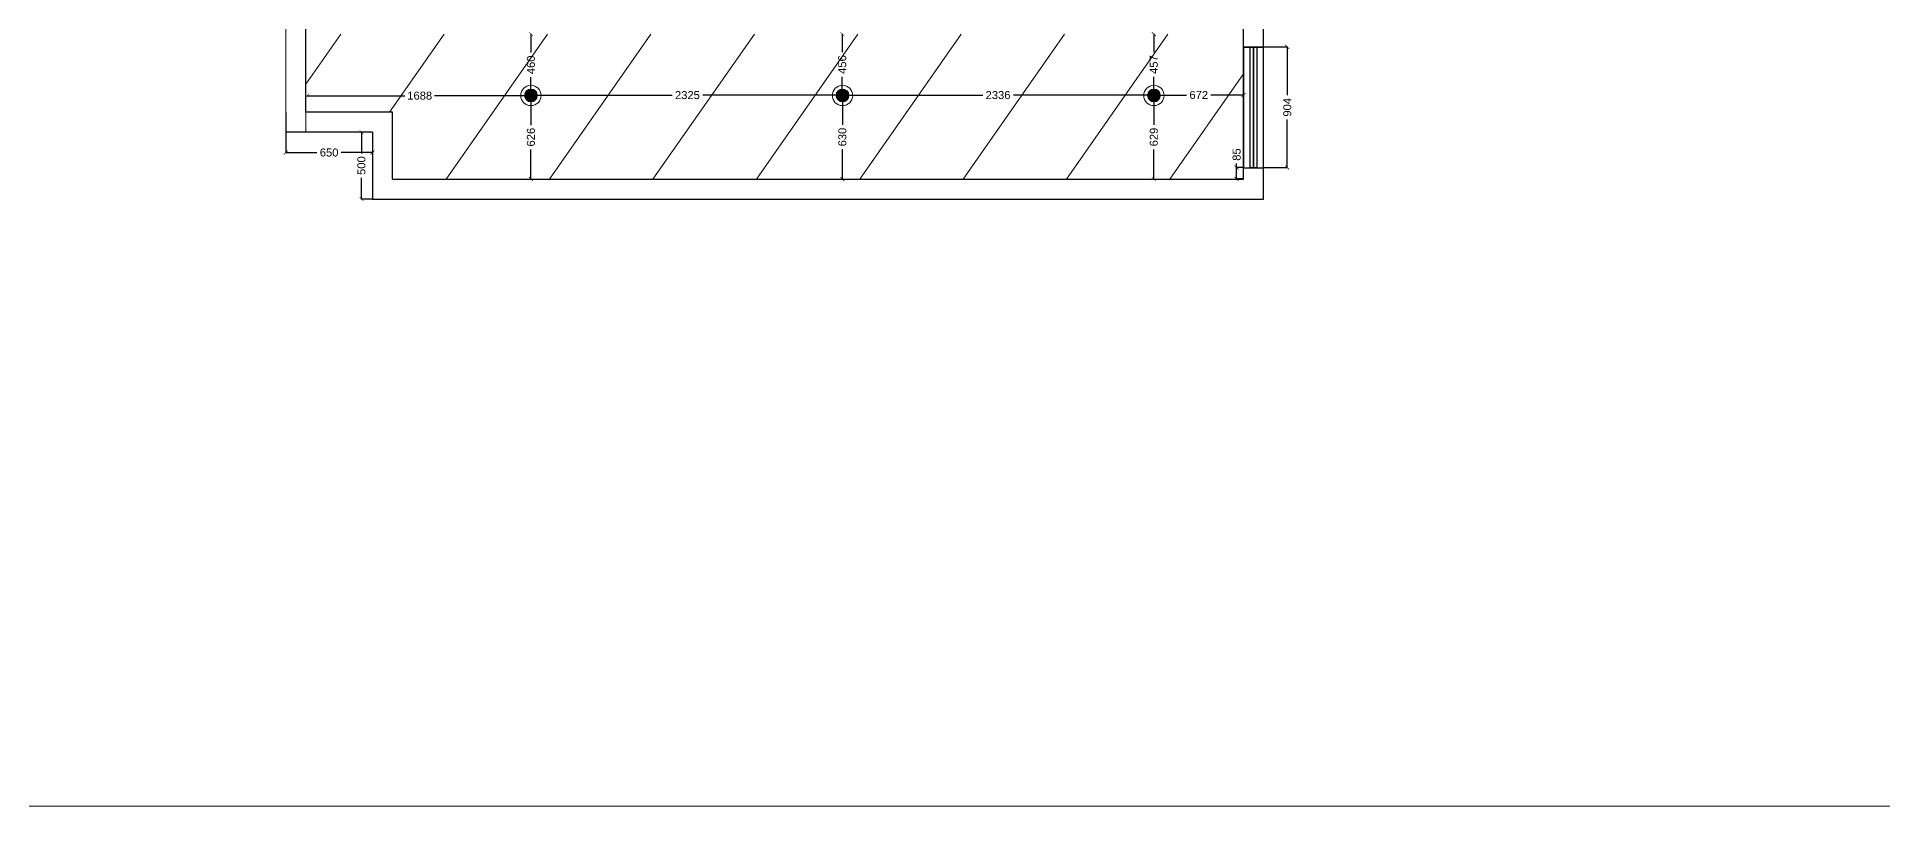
# Model space of a CAD drawing. Header units: millimetres. Extents: x 1464389 to 1998638, y -29162 to 256806.
# Drawn here: x 1757817 to 1771651, y 192286 to 198048 of the extents above; entities that cross this region are included whole.
import ezdxf

# ---------------------------------------------------------------- set-up
doc = ezdxf.new("R2010")
doc.units = ezdxf.units.MM
doc.header["$LTSCALE"] = 15
doc.header["$PDMODE"] = 35
doc.layers.get('0').update_dxf_attribs({"lineweight": 5})
for name, color, linetype in [('0_COVE_loop', 30, 'Continuous'), ('A-WNDW', 4, 'Continuous'), ('GFC Walls', 14, 'Continuous')]:
    doc.layers.add(name, color=color, linetype=linetype)
doc.layers.add('Hatch', color=252, linetype='Continuous', lineweight=15)
doc.styles.add('ARIAL', font='arial.ttf')
doc.dimstyles.new('SC-25', dxfattribs={"dimtxt": 60, "dimasz": 30, "dimexe": 0, "dimexo": 0, "dimgap": 25, "dimtad": 0, "dimdec": 0, "dimzin": 0, "dimdsep": 46, "dimtxsty": 'ARIAL', "dimblk": 'ARCHTICK', "dimcen": 0.09, "dimdle": 3, "dimclrd": 251, "dimclre": 251, "dimclrt": 1, "dimadec": 0, "dimazin": 0, "dimtfac": 1, "dimtdec": 0, "dimtofl": 0, "dimtmove": 0, "dimatfit": 2, "dimfxl": 100, "dimtolj": 1, "dimtzin": 0, "dimarcsym": 0})

# ---------------------------------------------------------------- blocks, each defined once
blk = doc.blocks.new('_ArchTick')
at = {"color": 0, "linetype": 'ByBlock', "const_width": 0.15}
blk.add_lwpolyline([(-0.5, -0.5), (0.5, 0.5)], dxfattribs=at)
blk = doc.blocks.new('*D1300')
at = {"color": 251, "lineweight": -2, "transparency": 16777216}
for p, q in [((1767014, 197973), (1767192, 197973)), ((1767192, 197976), (1767192, 197612)), ((1767192, 197066), (1767192, 197429)), ((1767014, 197069), (1767192, 197069))]:
    blk.add_line(p, q, dxfattribs=at)
at = {"layer": 'Defpoints', "color": 0, "transparency": 16777216}
for p in [(1767014, 197973), (1767192, 197973), (1767014, 197069)]:
    blk.add_point(p, dxfattribs=at)
at = {"color": 251, "lineweight": -2, "transparency": 16777216, "xscale": 30, "yscale": 30, "zscale": 30}
for p, rotation in [((1767192, 197973), 90), ((1767192, 197069), 270)]:
    blk.add_blockref('_ArchTick', p, dxfattribs=dict(at, rotation=rotation))
at = {"color": 1, "transparency": 16777216, "insert": (1767192, 197521), "char_height": 60, "attachment_point": 5, "rotation": 90, "style": 'ARIAL'}
blk.add_mtext('\\A1;904', dxfattribs=at)
blk = doc.blocks.new('*D1301')
at = {"color": 251, "lineweight": -2, "transparency": 16777216}
for p, q in [((1760250, 197337), (1760250, 197175)), ((1760333, 197334), (1760250, 197334)), ((1760250, 196831), (1760250, 196992)), ((1760333, 196834), (1760250, 196834))]:
    blk.add_line(p, q, dxfattribs=at)
at = {"layer": 'Defpoints', "color": 0, "transparency": 16777216}
for p in [(1760250, 197334), (1760333, 197334), (1760333, 196834)]:
    blk.add_point(p, dxfattribs=at)
at = {"color": 251, "lineweight": -2, "transparency": 16777216, "xscale": 30, "yscale": 30, "zscale": 30}
for p, rotation in [((1760250, 197334), 90), ((1760250, 196834), 270)]:
    blk.add_blockref('_ArchTick', p, dxfattribs=dict(at, rotation=rotation))
at = {"color": 1, "transparency": 16777216, "insert": (1760250, 197084), "char_height": 60, "attachment_point": 5, "rotation": 90, "style": 'ARIAL'}
blk.add_mtext('\\A1;500', dxfattribs=at)
blk = doc.blocks.new('*D1302')
at = {"color": 251, "lineweight": -2, "transparency": 16777216}
for p, q in [((1759683, 197334), (1759683, 197182)), ((1760333, 197334), (1760333, 197182)), ((1759680, 197182), (1759916, 197182)), ((1760336, 197182), (1760099, 197182))]:
    blk.add_line(p, q, dxfattribs=at)
at = {"layer": 'Defpoints', "color": 0, "transparency": 16777216}
for p in [(1759683, 197334), (1760333, 197334), (1759683, 197182)]:
    blk.add_point(p, dxfattribs=at)
at = {"color": 251, "lineweight": -2, "transparency": 16777216, "xscale": 30, "yscale": 30, "zscale": 30, "rotation": 180}
blk.add_blockref('_ArchTick', (1759683, 197182), dxfattribs=at)
at = {"color": 251, "lineweight": -2, "transparency": 16777216, "xscale": 30, "yscale": 30, "zscale": 30}
blk.add_blockref('_ArchTick', (1760333, 197182), dxfattribs=at)
at = {"color": 1, "transparency": 16777216, "insert": (1760008, 197182), "char_height": 60, "attachment_point": 5, "style": 'ARIAL'}
blk.add_mtext('\\A1;650', dxfattribs=at)
blk = doc.blocks.new('*D1303')
at = {"color": 251, "lineweight": -2, "transparency": 16777216}
for p, q in [((1766812, 197069), (1766812, 197099)), ((1766864, 197069), (1766812, 197069)), ((1766812, 196981), (1766812, 197069)), ((1766864, 196984), (1766812, 196984))]:
    blk.add_line(p, q, dxfattribs=at)
at = {"layer": 'Defpoints', "color": 0, "transparency": 16777216}
for p in [(1766812, 197069), (1766864, 197069), (1766864, 196984)]:
    blk.add_point(p, dxfattribs=at)
at = {"color": 251, "lineweight": -2, "transparency": 16777216, "xscale": 30, "yscale": 30, "zscale": 30}
for p, rotation in [((1766812, 197069), 90), ((1766812, 196984), 270)]:
    blk.add_blockref('_ArchTick', p, dxfattribs=dict(at, rotation=rotation))
at = {"color": 1, "transparency": 16777216, "insert": (1766812, 197167), "char_height": 60, "attachment_point": 5, "rotation": 90, "style": 'ARIAL'}
blk.add_mtext('\\A1;85', dxfattribs=at)
blk = doc.blocks.new('mot cob 12w')
h = blk.add_hatch(color=219)
h.dxf.hatch_style = 1
h.set_gradient(color1=(100, 33, 101), color2=(248, 215, 49), name='HEMISPHERICAL')
h.paths.add_polyline_path([(-161098, 77016, 1), (-161193, 77016, 1)])
for radius in [76.2, 47.8]:
    blk.add_circle((-161145, 77016), radius)
blk = doc.blocks.new('LIGHTS 12W')
for p in [(1121990, 64728), (1124326, 64728), (1126661, 64728)]:
    blk.add_blockref('mot cob 12w', p)
blk = doc.blocks.new('*D602')
at = {"layer": '0_COVE_loop', "color": 251, "lineweight": -2, "transparency": 16777216}
for p, q in [((966959, -256293), (967695, -256293)), ((968654, -256293), (967918, -256293)), ((968651, -256293), (968651, -256293))]:
    blk.add_line(p, q, dxfattribs=at)
at = {"layer": 'Defpoints', "color": 0, "transparency": 16777216}
for p in [(966962, -256293), (966962, -256293), (968651, -256293)]:
    blk.add_point(p, dxfattribs=at)
at = {"layer": '0_COVE_loop', "color": 251, "lineweight": -2, "transparency": 16777216, "xscale": 30, "yscale": 30, "zscale": 30, "rotation": 180}
blk.add_blockref('_ArchTick', (966962, -256293), dxfattribs=at)
at = {"layer": '0_COVE_loop', "color": 251, "lineweight": -2, "transparency": 16777216, "xscale": 30, "yscale": 30, "zscale": 30}
blk.add_blockref('_ArchTick', (968651, -256293), dxfattribs=at)
at = {"layer": '0_COVE_loop', "color": 1, "transparency": 16777216, "insert": (967806, -256293), "char_height": 60, "attachment_point": 5, "style": 'ARIAL'}
blk.add_mtext('\\A1;1688', dxfattribs=at)
blk = doc.blocks.new('*D603')
at = {"layer": '0_COVE_loop', "color": 251, "lineweight": -2, "transparency": 16777216}
for p, q in [((968648, -256289), (969698, -256289)), ((968651, -256294), (968651, -256289)), ((970978, -256289), (969928, -256289)), ((970975, -256292), (970975, -256289))]:
    blk.add_line(p, q, dxfattribs=at)
at = {"layer": 'Defpoints', "color": 0, "transparency": 16777216}
for p in [(968651, -256294), (970975, -256289), (970975, -256292)]:
    blk.add_point(p, dxfattribs=at)
at = {"layer": '0_COVE_loop', "color": 251, "lineweight": -2, "transparency": 16777216, "xscale": 30, "yscale": 30, "zscale": 30, "rotation": 180}
blk.add_blockref('_ArchTick', (968651, -256289), dxfattribs=at)
at = {"layer": '0_COVE_loop', "color": 251, "lineweight": -2, "transparency": 16777216, "xscale": 30, "yscale": 30, "zscale": 30}
blk.add_blockref('_ArchTick', (970975, -256289), dxfattribs=at)
at = {"layer": '0_COVE_loop', "color": 1, "transparency": 16777216, "insert": (969813, -256289), "char_height": 60, "attachment_point": 5, "style": 'ARIAL'}
blk.add_mtext('\\A1;2325', dxfattribs=at)
blk = doc.blocks.new('*D604')
at = {"layer": '0_COVE_loop', "color": 251, "lineweight": -2, "transparency": 16777216}
for p, q in [((970971, -256289), (972027, -256289)), ((970974, -256289), (970974, -256289)), ((973313, -256289), (972257, -256289)), ((973310, -256292), (973310, -256289))]:
    blk.add_line(p, q, dxfattribs=at)
at = {"layer": 'Defpoints', "color": 0, "transparency": 16777216}
for p in [(970974, -256289), (973310, -256289), (973310, -256292)]:
    blk.add_point(p, dxfattribs=at)
at = {"layer": '0_COVE_loop', "color": 251, "lineweight": -2, "transparency": 16777216, "xscale": 30, "yscale": 30, "zscale": 30, "rotation": 180}
blk.add_blockref('_ArchTick', (970974, -256289), dxfattribs=at)
at = {"layer": '0_COVE_loop', "color": 251, "lineweight": -2, "transparency": 16777216, "xscale": 30, "yscale": 30, "zscale": 30}
blk.add_blockref('_ArchTick', (973310, -256289), dxfattribs=at)
at = {"layer": '0_COVE_loop', "color": 1, "transparency": 16777216, "insert": (972142, -256289), "char_height": 60, "attachment_point": 5, "style": 'ARIAL'}
blk.add_mtext('\\A1;2336', dxfattribs=at)
blk = doc.blocks.new('*D605')
at = {"layer": '0_COVE_loop', "color": 251, "lineweight": -2, "transparency": 16777216}
for p, q in [((973307, -256288), (973555, -256288)), ((973986, -256288), (973738, -256288))]:
    blk.add_line(p, q, dxfattribs=at)
at = {"layer": 'Defpoints', "color": 0, "transparency": 16777216}
for p in [(973310, -256288), (973983, -256288), (973983, -256288)]:
    blk.add_point(p, dxfattribs=at)
at = {"layer": '0_COVE_loop', "color": 251, "lineweight": -2, "transparency": 16777216, "xscale": 30, "yscale": 30, "zscale": 30, "rotation": 180}
blk.add_blockref('_ArchTick', (973310, -256288), dxfattribs=at)
at = {"layer": '0_COVE_loop', "color": 251, "lineweight": -2, "transparency": 16777216, "xscale": 30, "yscale": 30, "zscale": 30}
blk.add_blockref('_ArchTick', (973983, -256288), dxfattribs=at)
at = {"layer": '0_COVE_loop', "color": 1, "transparency": 16777216, "insert": (973647, -256288), "char_height": 60, "attachment_point": 5, "style": 'ARIAL'}
blk.add_mtext('\\A1;672', dxfattribs=at)
blk = doc.blocks.new('*D606')
at = {"layer": '0_COVE_loop', "color": 251, "lineweight": -2, "transparency": 16777216}
for p, q in [((968640, -255829), (968640, -255970)), ((968640, -255832), (968640, -255832)), ((968640, -256295), (968640, -256154)), ((968640, -256292), (968640, -256292))]:
    blk.add_line(p, q, dxfattribs=at)
at = {"layer": 'Defpoints', "color": 0, "transparency": 16777216}
for p in [(968640, -255832), (968640, -255832), (968640, -256292)]:
    blk.add_point(p, dxfattribs=at)
at = {"layer": '0_COVE_loop', "color": 251, "lineweight": -2, "transparency": 16777216, "xscale": 30, "yscale": 30, "zscale": 30}
for p, rotation in [((968640, -255832), 90), ((968640, -256292), 270)]:
    blk.add_blockref('_ArchTick', p, dxfattribs=dict(at, rotation=rotation))
at = {"layer": '0_COVE_loop', "color": 1, "transparency": 16777216, "insert": (968640, -256062), "char_height": 60, "attachment_point": 5, "rotation": 90, "style": 'ARIAL'}
blk.add_mtext('\\A1;460', dxfattribs=at)
blk = doc.blocks.new('*D607')
at = {"layer": '0_COVE_loop', "color": 251, "lineweight": -2, "transparency": 16777216}
for p, q in [((968640, -256288), (968640, -256513)), ((968640, -256291), (968640, -256291)), ((968640, -256920), (968640, -256696)), ((968640, -256917), (968640, -256917))]:
    blk.add_line(p, q, dxfattribs=at)
at = {"layer": 'Defpoints', "color": 0, "transparency": 16777216}
for p in [(968640, -256291), (968640, -256917), (968640, -256917)]:
    blk.add_point(p, dxfattribs=at)
at = {"layer": '0_COVE_loop', "color": 251, "lineweight": -2, "transparency": 16777216, "xscale": 30, "yscale": 30, "zscale": 30}
for p, rotation in [((968640, -256291), 90), ((968640, -256917), 270)]:
    blk.add_blockref('_ArchTick', p, dxfattribs=dict(at, rotation=rotation))
at = {"layer": '0_COVE_loop', "color": 1, "transparency": 16777216, "insert": (968640, -256604), "char_height": 60, "attachment_point": 5, "rotation": 90, "style": 'ARIAL'}
blk.add_mtext('\\A1;626', dxfattribs=at)
blk = doc.blocks.new('*D608')
at = {"layer": '0_COVE_loop', "color": 251, "lineweight": -2, "transparency": 16777216}
for p, q in [((970974, -255829), (970974, -255968)), ((970974, -255832), (970974, -255832)), ((970974, -256291), (970974, -256152)), ((970974, -256288), (970974, -256288))]:
    blk.add_line(p, q, dxfattribs=at)
at = {"layer": 'Defpoints', "color": 0, "transparency": 16777216}
for p in [(970974, -255832), (970974, -255832), (970974, -256288)]:
    blk.add_point(p, dxfattribs=at)
at = {"layer": '0_COVE_loop', "color": 251, "lineweight": -2, "transparency": 16777216, "xscale": 30, "yscale": 30, "zscale": 30}
for p, rotation in [((970974, -255832), 90), ((970974, -256288), 270)]:
    blk.add_blockref('_ArchTick', p, dxfattribs=dict(at, rotation=rotation))
at = {"layer": '0_COVE_loop', "color": 1, "transparency": 16777216, "insert": (970974, -256060), "char_height": 60, "attachment_point": 5, "rotation": 90, "style": 'ARIAL'}
blk.add_mtext('\\A1;456', dxfattribs=at)
blk = doc.blocks.new('*D609')
at = {"layer": '0_COVE_loop', "color": 251, "lineweight": -2, "transparency": 16777216}
for p, q in [((970975, -256285), (970975, -256511)), ((970975, -256288), (970975, -256288)), ((970975, -256920), (970975, -256694)), ((970975, -256917), (970975, -256917))]:
    blk.add_line(p, q, dxfattribs=at)
at = {"layer": 'Defpoints', "color": 0, "transparency": 16777216}
for p in [(970975, -256288), (970975, -256917), (970975, -256917)]:
    blk.add_point(p, dxfattribs=at)
at = {"layer": '0_COVE_loop', "color": 251, "lineweight": -2, "transparency": 16777216, "xscale": 30, "yscale": 30, "zscale": 30}
for p, rotation in [((970975, -256288), 90), ((970975, -256917), 270)]:
    blk.add_blockref('_ArchTick', p, dxfattribs=dict(at, rotation=rotation))
at = {"layer": '0_COVE_loop', "color": 1, "transparency": 16777216, "insert": (970975, -256603), "char_height": 60, "attachment_point": 5, "rotation": 90, "style": 'ARIAL'}
blk.add_mtext('\\A1;630', dxfattribs=at)
blk = doc.blocks.new('*D610')
at = {"layer": '0_COVE_loop', "color": 251, "lineweight": -2, "transparency": 16777216}
for p, q in [((973310, -255829), (973310, -255968)), ((973310, -255832), (973310, -255832)), ((973310, -256292), (973310, -256153)), ((973310, -256289), (973310, -256289))]:
    blk.add_line(p, q, dxfattribs=at)
at = {"layer": 'Defpoints', "color": 0, "transparency": 16777216}
for p in [(973310, -255832), (973310, -255832), (973310, -256289)]:
    blk.add_point(p, dxfattribs=at)
at = {"layer": '0_COVE_loop', "color": 251, "lineweight": -2, "transparency": 16777216, "xscale": 30, "yscale": 30, "zscale": 30}
for p, rotation in [((973310, -255832), 90), ((973310, -256289), 270)]:
    blk.add_blockref('_ArchTick', p, dxfattribs=dict(at, rotation=rotation))
at = {"layer": '0_COVE_loop', "color": 1, "transparency": 16777216, "insert": (973310, -256060), "char_height": 60, "attachment_point": 5, "rotation": 90, "style": 'ARIAL'}
blk.add_mtext('\\A1;457', dxfattribs=at)
blk = doc.blocks.new('*D611')
at = {"layer": '0_COVE_loop', "color": 251, "lineweight": -2, "transparency": 16777216}
for p, q in [((973310, -256286), (973310, -256512)), ((973310, -256289), (973310, -256289)), ((973310, -256920), (973310, -256695)), ((973310, -256917), (973310, -256917))]:
    blk.add_line(p, q, dxfattribs=at)
at = {"layer": 'Defpoints', "color": 0, "transparency": 16777216}
for p in [(973310, -256289), (973310, -256917), (973310, -256917)]:
    blk.add_point(p, dxfattribs=at)
at = {"layer": '0_COVE_loop', "color": 251, "lineweight": -2, "transparency": 16777216, "xscale": 30, "yscale": 30, "zscale": 30}
for p, rotation in [((973310, -256289), 90), ((973310, -256917), 270)]:
    blk.add_blockref('_ArchTick', p, dxfattribs=dict(at, rotation=rotation))
at = {"layer": '0_COVE_loop', "color": 1, "transparency": 16777216, "insert": (973310, -256603), "char_height": 60, "attachment_point": 5, "rotation": 90, "style": 'ARIAL'}
blk.add_mtext('\\A1;629', dxfattribs=at)
blk = doc.blocks.new('4th floor dimention')
at = {"layer": '0_COVE_loop'}
for base, p1, p2, picture, middle in [((968640, -255832.1), (968640, -256291.8), (968640, -255832.1), '*D606', (968640, -256062)), ((970974.4, -255832.1), (970974.4, -256287.9), (970974.4, -255832.1), '*D608', (970974.4, -256060)), ((973310.3, -255832.1), (973310.3, -256288.9), (973310.3, -255832.1), '*D610', (973310.3, -256060.5)), ((968640, -256917.5), (968640, -256291.4), (968640, -256917.5), '*D607', (968640, -256604.5)), ((970975.4, -256917.5), (970975.4, -256287.9), (970975.4, -256917.5), '*D609', (970975.4, -256602.7)), ((973309.9, -256917.5), (973309.9, -256288.9), (973309.9, -256917.5), '*D611', (973309.9, -256603.2))]:
    dim = blk.add_linear_dim(base=base, p1=p1, p2=p2, angle=90, dimstyle='SC-25', dxfattribs=at)
    dim.commit()
    dim.dimension.update_dxf_attribs({"geometry": picture, "text_midpoint": middle})
for base, p1, p2, picture, middle in [((966962.3, -256293), (968650.6, -256293), (966962.3, -256293), '*D602', (967806.4, -256293)), ((970975.2, -256289), (968650.6, -256294), (970975.2, -256291.8), '*D603', (969812.9, -256289)), ((973310.3, -256288.9), (970974.4, -256289.1), (973310.3, -256291.5), '*D604', (972142.4, -256288.9)), ((973982.7, -256287.9), (973310.3, -256287.9), (973982.7, -256287.9), '*D605', (973646.5, -256287.9))]:
    dim = blk.add_linear_dim(base=base, p1=p1, p2=p2, dimstyle='SC-25', dxfattribs=at)
    dim.commit()
    dim.dimension.update_dxf_attribs({"geometry": picture, "text_midpoint": middle})

msp = doc.modelspace()

# ---------------------------------------------------------------- hatches: boundary and pattern name
at = {"layer": 'Hatch', "true_color": 0xa953a0}
h = msp.add_hatch(dxfattribs=at)
h.set_pattern_fill('ANSI31', color=215, scale=200, angle=10)
h.set_pattern_definition([(55, (1353770.7, 220033.9), (-520.16155, 364.221), [])])
h.paths.add_polyline_path([(1761120.8, 215600.5), (1761132, 215671.8), (1759832.7, 215881.1), (1759832.7, 214004.5), (1771480.8, 214004.5)])
h.paths.add_polyline_path([(1769249.7, 214348.2), (1769272.9, 214496.4), (1769273.2, 214496.4), (1769249.9, 214348.2)], flags=16)
h.paths.add_polyline_path([(1766398.7, 213704.5), (1762153.3, 213704.5), (1762153.3, 212292.6), (1766398.7, 212292.6)])
h.paths.add_polyline_path([(1761553.3, 213704.5), (1760128.4, 213704.5), (1760128.4, 212292.6), (1761553.3, 212292.6)])
h.paths.add_polyline_path([(1766398.7, 211992.6), (1762153.3, 211992.6), (1762153.3, 205132.9), (1766398.7, 205132.9)])
h.paths.add_polyline_path([(1771617.7, 211992.6), (1766998.7, 211992.6), (1766998.7, 200554.4), (1771617.7, 200554.4)])
h.paths.add_polyline_path([(1776202.5, 211992.6), (1772217.7, 211992.6), (1772217.7, 201169.4), (1776202.5, 201169.4)])
h.paths.add_polyline_path([(1776202.5, 213082.8), (1772217.7, 213708.3), (1772217.7, 212292.6), (1776202.5, 212292.6)])
h.paths.add_polyline_path([(1781501.7, 212460.8), (1780743.4, 212577.6), (1780743.4, 212577.6), (1779033.8, 212841), (1776802.5, 213143.1), (1776802.5, 212292.6), (1781501.7, 212292.6)])
h.paths.add_polyline_path([(1781441.7, 210430.6), (1781361.7, 210430.6), (1781361.7, 210778.7), (1777072.7, 210778.7), (1777072.7, 206915.4), (1781361.7, 206915.4), (1781361.7, 207156.4), (1781441.7, 207156.4)])
h.paths.add_polyline_path([(1783156.7, 211005.6), (1781706.7, 211005.6), (1781706.7, 206915.4), (1783156.7, 206915.4)])
h.paths.add_polyline_path([(1783156.7, 206615.4), (1781706.7, 206615.4), (1781706.7, 200569.4), (1783156.7, 200569.4)])
h.paths.add_polyline_path([(1781441.7, 206356.4), (1781361.7, 206356.4), (1781361.7, 206615.4), (1777072.7, 206615.4), (1777072.7, 200569.4), (1781441.7, 200569.4)])
h.paths.add_polyline_path([(1781441.7, 200219.4), (1776847.7, 200219.4), (1776847.7, 198269.1), (1781441.7, 198269.1)])
h.paths.add_polyline_path([(1783156.7, 200219.4), (1781706.7, 200219.4), (1781706.7, 198269.1), (1783156.7, 198269.1)])
h.paths.add_polyline_path([(1766398.7, 204532.9), (1762153.3, 204532.9), (1762153.3, 200559.3), (1766398.7, 200559.3)])
h.paths.add_polyline_path([(1761778.4, 200259.2), (1759832.7, 200259.2), (1759832.7, 198269.1), (1761778.4, 198269.1)])
h.paths.add_polyline_path([(1767403.7, 200204.4), (1766923.7, 200204.4), (1766448.7, 200204.4), (1766448.7, 200259.3), (1762153.4, 200259.3), (1762153.4, 198269.1), (1767403.7, 198269.1)])
h.paths.add_polyline_path([(1766863.7, 197972.6), (1766863.7, 198027.6), (1766863.7, 198069.1), (1762378.4, 198069.1), (1762378.4, 198069), (1761628.4, 198069), (1759832.7, 198069.1), (1759832.7, 197483.6), (1760482.7, 197483.6), (1760482.7, 196983.6), (1766863.7, 196983.6), (1766863.7, 197068.6)])
h.paths.add_polyline_path([(1774526.7, 201169.4), (1772217.7, 201169.4), (1772217.7, 200554.4), (1774526.7, 200554.4)])
h.paths.add_polyline_path([(1778021.5, 198152.1), (1778292.1, 198152.1), (1778292.1, 198306.7), (1778021.5, 198306.7)])
h.paths.add_polyline_path([(1780641.6, 198153.3), (1780641.6, 198307.8), (1780429.2, 198307.8), (1780429.2, 198153.3)])
h.paths.add_polyline_path([(1766889.4, 197071), (1766889.4, 197225.1), (1766734.9, 197225.1), (1766734.9, 197071)])

# ---------------------------------------------------------------- linework, layer by layer
msp.add_line((1687036, 192285.6), (1833222.5, 192285.6))
at = {"ltscale": 0.25}
msp.add_lwpolyline([(1751021.6, 192285.6), (1796989.8, 192285.6), (1796989.8, 225109.5), (1751021.6, 225109.5)], close=True, dxfattribs=at)
for points in [[(1759682.7, 197333.6), (1759682.7, 215973.8), (1781651.7, 212589.5)], [(1759832.7, 197333.6), (1759832.7, 215798.9)]]:
    msp.add_lwpolyline(points)
at = {"layer": 'A-WNDW', "ltscale": 0.5}
msp.add_lwpolyline([(1766913.7, 197068.6), (1766913.7, 197972.6), (1766963.7, 197972.6), (1766963.7, 197068.6)], close=True, dxfattribs=at)
at = {"layer": 'A-WNDW', "ltscale": 0.5, "const_width": 14.1}
msp.add_lwpolyline([(1766938.7, 197068.6), (1766938.7, 197972.6)], dxfattribs=at)
at = {"layer": 'GFC Walls'}
for p, q in [((1759832.7, 197483.6), (1759832.7, 215881.1)), ((1766863.7, 198027.6), (1766863.7, 198269.1)), ((1767013.7, 196833.6), (1767013.7, 198132.6)), ((1759832.7, 197483.6), (1759832.7, 198088.6)), ((1766863.7, 197972.6), (1766863.7, 198027.6)), ((1766863.7, 197068.6), (1766863.7, 197972.6)), ((1766863.7, 197972.6), (1767013.7, 197972.6)), ((1759682.7, 197483.6), (1759682.7, 197333.6)), ((1760482.7, 197483.6), (1759832.7, 197483.6)), ((1760482.7, 197483.6), (1760332.7, 197483.6)), ((1760482.7, 196983.6), (1760482.7, 197483.6)), ((1760332.7, 197333.6), (1759682.7, 197333.6)), ((1760332.7, 197333.6), (1760332.7, 196983.6)), ((1766863.7, 196983.6), (1766863.7, 197068.6)), ((1766863.7, 197068.6), (1767013.7, 197068.6)), ((1760332.7, 196983.6), (1760332.7, 196833.6)), ((1760482.7, 196983.6), (1766863.7, 196983.6)), ((1760332.7, 196833.6), (1766863.7, 196833.6)), ((1766863.7, 196833.6), (1767013.7, 196833.6))]:
    msp.add_line(p, q, dxfattribs=at)
msp.add_lwpolyline([(1766863.7, 197068.6), (1767013.7, 197068.6), (1767013.7, 197972.6), (1766863.7, 197972.6)], close=True, dxfattribs=at)

# ---------------------------------------------------------------- block references
at = {"color": 2}
msp.add_blockref('LIGHTS 12W', (800676, 55865.6), dxfattribs=at)
at = {"layer": '0_COVE_loop'}
msp.add_blockref('4th floor dimention', (792881, 453901.1), dxfattribs=at)

# ---------------------------------------------------------------- dimensions: what is measured, and where the dimension line sits
for base, p1, p2, angle, picture, middle in [((1767192.1, 197972.6), (1767013.7, 197068.6), (1767013.7, 197972.6), 270, '*D1300', (1767192.1, 197520.6)), ((1759682.7, 197182), (1760332.7, 197333.6), (1759682.7, 197333.6), 180, '*D1302', (1760007.7, 197182)), ((1760250, 197333.6), (1760332.7, 196833.6), (1760332.7, 197333.6), 270, '*D1301', (1760250, 197083.6)), ((1766811.6, 197068.6), (1766863.7, 196983.6), (1766863.7, 197068.6), 270, '*D1303', (1766811.6, 197166.9))]:
    dim = msp.add_linear_dim(base=base, p1=p1, p2=p2, angle=angle, dimstyle='SC-25')
    dim.commit()
    dim.dimension.update_dxf_attribs({"geometry": picture, "text_midpoint": middle})

doc.saveas('drawing.dxf')
